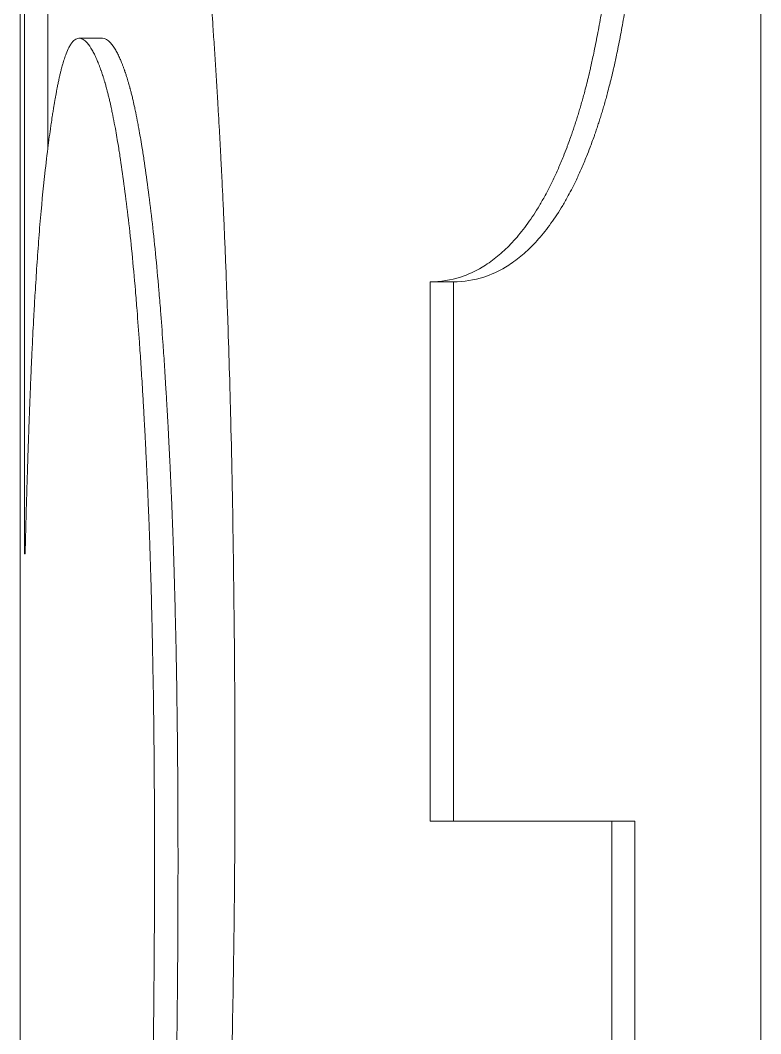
# Model space of a CAD drawing. Header units: millimetres. Extents: x 0 to 8410, y 0 to 5940.
# Drawn here: x 4985.2779 to 4985.5921, y 2258.0239 to 2258.4539 of the extents above; entities that cross this region are included whole.
import ezdxf

# ---------------------------------------------------------------- set-up
doc = ezdxf.new("R2010")
doc.units = ezdxf.units.MM
doc.header["$LTSCALE"] = 10
doc.layers.add('가시적인 것(ISO)', color=3, linetype='Continuous', lineweight=5, true_color=0x00ff00)

msp = doc.modelspace()

# ---------------------------------------------------------------- linework, layer by layer
at = {"layer": '가시적인 것(ISO)'}
for p, q in [((4985.27791, 2267.57897), (4985.27791, 2238.57897)), ((4985.59207, 2258.69139), (4985.59207, 2256.43855)), ((4985.27964, 2258.22745), (4985.27964, 2258.58199)), ((4985.3128, 2258.44625), (4985.30282, 2258.44625)), ((4985.46169, 2258.34293), (4985.45181, 2258.34293)), ((4985.45181, 2258.114), (4985.45181, 2258.34293)), ((4985.27964, 2258.22745), (4985.27996, 2258.22745)), ((4985.45181, 2258.114), (4985.52889, 2258.114)), ((4985.53872, 2258.114), (4985.52889, 2258.114)), ((4985.52889, 2256.43855), (4985.52889, 2258.114))]:
    msp.add_line(p, q, dxfattribs=at)
for points, knots in [([(4985.45181, 2258.34293), (4985.45623, 2258.34293), (4985.46053, 2258.3436), (4985.4647, 2258.34496), (4985.46783, 2258.34597), (4985.47088, 2258.34736), (4985.47386, 2258.34913), (4985.47485, 2258.34972), (4985.47583, 2258.35036), (4985.4768, 2258.35103), (4985.47875, 2258.35238), (4985.48065, 2258.3539), (4985.48252, 2258.35559), (4985.48345, 2258.35644), (4985.48438, 2258.35732), (4985.48529, 2258.35825), (4985.48712, 2258.36011), (4985.4889, 2258.36213), (4985.49064, 2258.36433), (4985.49152, 2258.36543), (4985.49238, 2258.36657), (4985.49323, 2258.36775), (4985.49492, 2258.37011), (4985.49658, 2258.37264), (4985.49819, 2258.37534), (4985.49899, 2258.3767), (4985.49979, 2258.37809), (4985.50057, 2258.37952), (4985.50174, 2258.38168), (4985.50289, 2258.38392), (4985.504, 2258.38627), (4985.50438, 2258.38705), (4985.50475, 2258.38784), (4985.50511, 2258.38864), (4985.50585, 2258.39024), (4985.50657, 2258.39189), (4985.50728, 2258.39358), (4985.50763, 2258.39442), (4985.50799, 2258.39528), (4985.50834, 2258.39614), (4985.50886, 2258.39744), (4985.50937, 2258.39876), (4985.50988, 2258.40011), (4985.51005, 2258.40056), (4985.51022, 2258.40101), (4985.51039, 2258.40146), (4985.51073, 2258.40237), (4985.51106, 2258.40329), (4985.51139, 2258.40421), (4985.51155, 2258.40468), (4985.51172, 2258.40515), (4985.51188, 2258.40561), (4985.51213, 2258.40632), (4985.51237, 2258.40703), (4985.51261, 2258.40775), (4985.51285, 2258.40846), (4985.51309, 2258.40918), (4985.51333, 2258.40991), (4985.51357, 2258.41064), (4985.5138, 2258.41137), (4985.51404, 2258.41211), (4985.51427, 2258.41285), (4985.5145, 2258.4136), (4985.51473, 2258.41435), (4985.51497, 2258.4151), (4985.51519, 2258.41586), (4985.51542, 2258.41663), (4985.51565, 2258.41739), (4985.51587, 2258.41817), (4985.5161, 2258.41896), (4985.51632, 2258.41975), (4985.51655, 2258.42054), (4985.51677, 2258.42135), (4985.51699, 2258.42216), (4985.51721, 2258.42298), (4985.51743, 2258.42381), (4985.51772, 2258.42492), (4985.51801, 2258.42604), (4985.5183, 2258.42719), (4985.51844, 2258.42776), (4985.51858, 2258.42834), (4985.51872, 2258.42892), (4985.51901, 2258.43008), (4985.51929, 2258.43126), (4985.51957, 2258.43246), (4985.51971, 2258.43306), (4985.51985, 2258.43367), (4985.51999, 2258.43428), (4985.5204, 2258.43611), (4985.52081, 2258.43798), (4985.52121, 2258.43989), (4985.52148, 2258.44117), (4985.52175, 2258.44246), (4985.52201, 2258.44378), (4985.52254, 2258.4464), (4985.52306, 2258.4491), (4985.52357, 2258.45188), (4985.52382, 2258.45327), (4985.52407, 2258.45467), (4985.52432, 2258.4561), (4985.52506, 2258.46038), (4985.52579, 2258.46482), (4985.52648, 2258.46944), (4985.52695, 2258.47251), (4985.5274, 2258.47567), (4985.52785, 2258.47889), (4985.52874, 2258.48535), (4985.52958, 2258.4921), (4985.53038, 2258.49915), (4985.53078, 2258.50268), (4985.53117, 2258.50628), (4985.53155, 2258.50996), (4985.53269, 2258.52099), (4985.53373, 2258.53269), (4985.53467, 2258.54507), (4985.53529, 2258.55333), (4985.53587, 2258.56188), (4985.53641, 2258.57073), (4985.53748, 2258.58844), (4985.53837, 2258.60735), (4985.53908, 2258.62746), (4985.53979, 2258.64757), (4985.54032, 2258.66888), (4985.54066, 2258.69139)], [0, 0, 0, 0, 0.166667, 0.166667, 0.166667, 0.291667, 0.291667, 0.291667, 0.333333, 0.333333, 0.333333, 0.416667, 0.416667, 0.416667, 0.458333, 0.458333, 0.458333, 0.541667, 0.541667, 0.541667, 0.583333, 0.583333, 0.583333, 0.666667, 0.666667, 0.666667, 0.708333, 0.708333, 0.708333, 0.770833, 0.770833, 0.770833, 0.791667, 0.791667, 0.791667, 0.833333, 0.833333, 0.833333, 0.854167, 0.854167, 0.854167, 0.885417, 0.885417, 0.885417, 0.895833, 0.895833, 0.895833, 0.916667, 0.916667, 0.916667, 0.927083, 0.927083, 0.927083, 0.942708, 0.942708, 0.942708, 0.958333, 0.958333, 0.958333, 0.973958, 0.973958, 0.973958, 0.989583, 0.989583, 0.989583, 1.005208, 1.005208, 1.005208, 1.020833, 1.020833, 1.020833, 1.036458, 1.036458, 1.036458, 1.052083, 1.052083, 1.052083, 1.072917, 1.072917, 1.072917, 1.083333, 1.083333, 1.083333, 1.104167, 1.104167, 1.104167, 1.114583, 1.114583, 1.114583, 1.145833, 1.145833, 1.145833, 1.166667, 1.166667, 1.166667, 1.208333, 1.208333, 1.208333, 1.229167, 1.229167, 1.229167, 1.291667, 1.291667, 1.291667, 1.333333, 1.333333, 1.333333, 1.416667, 1.416667, 1.416667, 1.458333, 1.458333, 1.458333, 1.583333, 1.583333, 1.583333, 1.666667, 1.666667, 1.666667, 1.833333, 1.833333, 1.833333, 2, 2, 2, 2]), ([(4985.46169, 2258.34293), (4985.4661, 2258.34293), (4985.4704, 2258.3436), (4985.47457, 2258.34496), (4985.4777, 2258.34597), (4985.48075, 2258.34736), (4985.48372, 2258.34913), (4985.48471, 2258.34972), (4985.48569, 2258.35036), (4985.48666, 2258.35103), (4985.48861, 2258.35238), (4985.49051, 2258.3539), (4985.49238, 2258.35559), (4985.49331, 2258.35644), (4985.49423, 2258.35732), (4985.49515, 2258.35825), (4985.49697, 2258.36011), (4985.49876, 2258.36213), (4985.5005, 2258.36433), (4985.50137, 2258.36543), (4985.50223, 2258.36657), (4985.50308, 2258.36775), (4985.50477, 2258.37011), (4985.50643, 2258.37264), (4985.50804, 2258.37534), (4985.50884, 2258.3767), (4985.50963, 2258.37809), (4985.51041, 2258.37952), (4985.51159, 2258.38168), (4985.51273, 2258.38392), (4985.51385, 2258.38627), (4985.51422, 2258.38705), (4985.51459, 2258.38784), (4985.51496, 2258.38864), (4985.51569, 2258.39024), (4985.51641, 2258.39189), (4985.51712, 2258.39358), (4985.51748, 2258.39442), (4985.51783, 2258.39528), (4985.51818, 2258.39614), (4985.5187, 2258.39744), (4985.51921, 2258.39876), (4985.51972, 2258.40011), (4985.51989, 2258.40056), (4985.52006, 2258.40101), (4985.52023, 2258.40146), (4985.52057, 2258.40237), (4985.5209, 2258.40329), (4985.52123, 2258.40421), (4985.52139, 2258.40468), (4985.52156, 2258.40515), (4985.52172, 2258.40561), (4985.52196, 2258.40632), (4985.52221, 2258.40703), (4985.52245, 2258.40775), (4985.52269, 2258.40846), (4985.52293, 2258.40918), (4985.52317, 2258.40991), (4985.5234, 2258.41064), (4985.52364, 2258.41137), (4985.52387, 2258.41211), (4985.52411, 2258.41285), (4985.52434, 2258.4136), (4985.52457, 2258.41435), (4985.5248, 2258.4151), (4985.52503, 2258.41586), (4985.52526, 2258.41663), (4985.52548, 2258.41739), (4985.52571, 2258.41817), (4985.52593, 2258.41896), (4985.52616, 2258.41975), (4985.52638, 2258.42054), (4985.5266, 2258.42135), (4985.52682, 2258.42216), (4985.52704, 2258.42298), (4985.52726, 2258.42381), (4985.52755, 2258.42492), (4985.52784, 2258.42604), (4985.52813, 2258.42719), (4985.52827, 2258.42776), (4985.52842, 2258.42834), (4985.52856, 2258.42892), (4985.52884, 2258.43008), (4985.52912, 2258.43126), (4985.5294, 2258.43246), (4985.52954, 2258.43306), (4985.52968, 2258.43367), (4985.52982, 2258.43428), (4985.53023, 2258.43611), (4985.53064, 2258.43798), (4985.53105, 2258.43989), (4985.53132, 2258.44117), (4985.53158, 2258.44246), (4985.53185, 2258.44378), (4985.53237, 2258.4464), (4985.53289, 2258.4491), (4985.5334, 2258.45188), (4985.53365, 2258.45327), (4985.5339, 2258.45467), (4985.53415, 2258.4561), (4985.53489, 2258.46038), (4985.53562, 2258.46482), (4985.53631, 2258.46944), (4985.53678, 2258.47251), (4985.53723, 2258.47567), (4985.53768, 2258.47889), (4985.53856, 2258.48535), (4985.53941, 2258.4921), (4985.54021, 2258.49915), (4985.54061, 2258.50268), (4985.541, 2258.50628), (4985.54138, 2258.50996), (4985.54251, 2258.52099), (4985.54355, 2258.53269), (4985.54449, 2258.54507), (4985.54511, 2258.55333), (4985.54569, 2258.56188), (4985.54623, 2258.57073), (4985.5473, 2258.58844), (4985.54819, 2258.60735), (4985.5489, 2258.62746), (4985.54961, 2258.64757), (4985.55014, 2258.66888), (4985.55048, 2258.69139)], [0, 0, 0, 0, 0.166667, 0.166667, 0.166667, 0.291667, 0.291667, 0.291667, 0.333333, 0.333333, 0.333333, 0.416667, 0.416667, 0.416667, 0.458333, 0.458333, 0.458333, 0.541667, 0.541667, 0.541667, 0.583333, 0.583333, 0.583333, 0.666667, 0.666667, 0.666667, 0.708333, 0.708333, 0.708333, 0.770833, 0.770833, 0.770833, 0.791667, 0.791667, 0.791667, 0.833333, 0.833333, 0.833333, 0.854167, 0.854167, 0.854167, 0.885417, 0.885417, 0.885417, 0.895833, 0.895833, 0.895833, 0.916667, 0.916667, 0.916667, 0.927083, 0.927083, 0.927083, 0.942708, 0.942708, 0.942708, 0.958333, 0.958333, 0.958333, 0.973958, 0.973958, 0.973958, 0.989583, 0.989583, 0.989583, 1.005208, 1.005208, 1.005208, 1.020833, 1.020833, 1.020833, 1.036458, 1.036458, 1.036458, 1.052083, 1.052083, 1.052083, 1.072917, 1.072917, 1.072917, 1.083333, 1.083333, 1.083333, 1.104167, 1.104167, 1.104167, 1.114583, 1.114583, 1.114583, 1.145833, 1.145833, 1.145833, 1.166667, 1.166667, 1.166667, 1.208333, 1.208333, 1.208333, 1.229167, 1.229167, 1.229167, 1.291667, 1.291667, 1.291667, 1.333333, 1.333333, 1.333333, 1.416667, 1.416667, 1.416667, 1.458333, 1.458333, 1.458333, 1.583333, 1.583333, 1.583333, 1.666667, 1.666667, 1.666667, 1.833333, 1.833333, 1.833333, 2, 2, 2, 2]), ([(4985.34574, 2258.59415), (4985.34692, 2258.58537), (4985.34806, 2258.57626), (4985.34917, 2258.56682), (4985.35028, 2258.55739), (4985.35135, 2258.54762), (4985.35238, 2258.53753), (4985.3529, 2258.53249), (4985.3534, 2258.52736), (4985.3539, 2258.52215), (4985.35464, 2258.51433), (4985.35537, 2258.50633), (4985.35607, 2258.49815), (4985.3563, 2258.49542), (4985.35653, 2258.49267), (4985.35676, 2258.4899), (4985.35721, 2258.48436), (4985.35766, 2258.47874), (4985.35809, 2258.47304), (4985.35831, 2258.47019), (4985.35852, 2258.46732), (4985.35873, 2258.46442), (4985.35905, 2258.46009), (4985.35936, 2258.4557), (4985.35966, 2258.45127), (4985.35976, 2258.44979), (4985.35986, 2258.44831), (4985.35996, 2258.44682), (4985.36016, 2258.44385), (4985.36036, 2258.44085), (4985.36056, 2258.43784), (4985.36065, 2258.43633), (4985.36075, 2258.43482), (4985.36084, 2258.4333), (4985.36104, 2258.43026), (4985.36122, 2258.42721), (4985.36141, 2258.42413), (4985.3615, 2258.42259), (4985.36159, 2258.42105), (4985.36168, 2258.4195), (4985.36182, 2258.41718), (4985.36196, 2258.41484), (4985.36209, 2258.4125), (4985.36213, 2258.41171), (4985.36218, 2258.41093), (4985.36222, 2258.41015), (4985.36229, 2258.40897), (4985.36235, 2258.40779), (4985.36242, 2258.40661), (4985.36248, 2258.40542), (4985.36255, 2258.40424), (4985.36261, 2258.40305), (4985.36268, 2258.40186), (4985.36274, 2258.40067), (4985.36281, 2258.39948), (4985.36287, 2258.39828), (4985.36293, 2258.39708), (4985.36299, 2258.39588), (4985.36308, 2258.39428), (4985.36316, 2258.39267), (4985.36324, 2258.39106), (4985.36328, 2258.39026), (4985.36332, 2258.38945), (4985.36336, 2258.38864), (4985.36349, 2258.38621), (4985.36361, 2258.38377), (4985.36372, 2258.38132), (4985.3638, 2258.37968), (4985.36388, 2258.37804), (4985.36396, 2258.37639), (4985.36411, 2258.3731), (4985.36426, 2258.36978), (4985.36441, 2258.36644), (4985.36448, 2258.36477), (4985.36455, 2258.3631), (4985.36462, 2258.36142), (4985.36477, 2258.35805), (4985.36491, 2258.35467), (4985.36504, 2258.35126), (4985.36511, 2258.34956), (4985.36518, 2258.34785), (4985.36525, 2258.34613), (4985.36545, 2258.34098), (4985.36564, 2258.33579), (4985.36582, 2258.33054), (4985.36594, 2258.32704), (4985.36606, 2258.32351), (4985.36618, 2258.31997), (4985.36641, 2258.31288), (4985.36663, 2258.3057), (4985.36683, 2258.29842), (4985.36693, 2258.29479), (4985.36703, 2258.29113), (4985.36713, 2258.28744), (4985.3676, 2258.26903), (4985.36798, 2258.25005), (4985.36828, 2258.23049), (4985.36874, 2258.1992), (4985.36898, 2258.16645), (4985.36898, 2258.13223)], [0, 0, 0, 0, 0.166667, 0.166667, 0.166667, 0.333333, 0.333333, 0.333333, 0.416667, 0.416667, 0.416667, 0.541667, 0.541667, 0.541667, 0.583333, 0.583333, 0.583333, 0.666667, 0.666667, 0.666667, 0.708333, 0.708333, 0.708333, 0.770833, 0.770833, 0.770833, 0.791667, 0.791667, 0.791667, 0.833333, 0.833333, 0.833333, 0.854167, 0.854167, 0.854167, 0.895833, 0.895833, 0.895833, 0.916667, 0.916667, 0.916667, 0.947917, 0.947917, 0.947917, 0.958333, 0.958333, 0.958333, 0.973958, 0.973958, 0.973958, 0.989583, 0.989583, 0.989583, 1.005208, 1.005208, 1.005208, 1.020833, 1.020833, 1.020833, 1.041667, 1.041667, 1.041667, 1.052083, 1.052083, 1.052083, 1.083333, 1.083333, 1.083333, 1.104167, 1.104167, 1.104167, 1.145833, 1.145833, 1.145833, 1.166667, 1.166667, 1.166667, 1.208333, 1.208333, 1.208333, 1.229167, 1.229167, 1.229167, 1.291667, 1.291667, 1.291667, 1.333333, 1.333333, 1.333333, 1.416667, 1.416667, 1.416667, 1.458333, 1.458333, 1.458333, 1.666667, 1.666667, 1.666667, 2, 2, 2, 2]), ([(4985.30282, 2258.44625), (4985.30222, 2258.44625), (4985.30164, 2258.44605), (4985.30107, 2258.44563), (4985.3005, 2258.44522), (4985.29994, 2258.4446), (4985.29939, 2258.44378), (4985.29911, 2258.44336), (4985.29884, 2258.4429), (4985.29857, 2258.44238), (4985.29817, 2258.44161), (4985.29777, 2258.44072), (4985.29738, 2258.43971), (4985.29725, 2258.43938), (4985.29712, 2258.43903), (4985.29699, 2258.43867), (4985.29673, 2258.43795), (4985.29648, 2258.43717), (4985.29623, 2258.43635), (4985.2961, 2258.43593), (4985.29597, 2258.43551), (4985.29585, 2258.43507), (4985.29566, 2258.43441), (4985.29548, 2258.43373), (4985.29529, 2258.43301), (4985.29523, 2258.43277), (4985.29517, 2258.43253), (4985.29511, 2258.43229), (4985.29498, 2258.4318), (4985.29486, 2258.43129), (4985.29474, 2258.43078), (4985.29468, 2258.43052), (4985.29462, 2258.43026), (4985.29456, 2258.42999), (4985.29447, 2258.4296), (4985.29438, 2258.42919), (4985.29429, 2258.42878), (4985.29426, 2258.42864), (4985.29423, 2258.42851), (4985.2942, 2258.42837), (4985.29414, 2258.42809), (4985.29408, 2258.42781), (4985.29403, 2258.42753), (4985.294, 2258.42738), (4985.29397, 2258.42724), (4985.29394, 2258.4271), (4985.29388, 2258.42681), (4985.29382, 2258.42652), (4985.29376, 2258.42623), (4985.29373, 2258.42608), (4985.2937, 2258.42593), (4985.29367, 2258.42579), (4985.29363, 2258.42556), (4985.29359, 2258.42534), (4985.29354, 2258.42511), (4985.2935, 2258.42489), (4985.29345, 2258.42466), (4985.29341, 2258.42443), (4985.29337, 2258.4242), (4985.29332, 2258.42397), (4985.29328, 2258.42373), (4985.29324, 2258.4235), (4985.29319, 2258.42327), (4985.29315, 2258.42303), (4985.29309, 2258.42272), (4985.29304, 2258.42241), (4985.29298, 2258.42209), (4985.29295, 2258.42193), (4985.29292, 2258.42177), (4985.2929, 2258.42161), (4985.29284, 2258.42129), (4985.29278, 2258.42097), (4985.29273, 2258.42065), (4985.2927, 2258.42049), (4985.29267, 2258.42033), (4985.29264, 2258.42017), (4985.29258, 2258.41984), (4985.29253, 2258.41952), (4985.29247, 2258.41919), (4985.29244, 2258.41903), (4985.29242, 2258.41886), (4985.29239, 2258.4187), (4985.2923, 2258.41821), (4985.29222, 2258.41771), (4985.29214, 2258.41721), (4985.29208, 2258.41687), (4985.29203, 2258.41654), (4985.29197, 2258.4162), (4985.29186, 2258.41553), (4985.29176, 2258.41484), (4985.29165, 2258.41415), (4985.29159, 2258.41381), (4985.29154, 2258.41346), (4985.29149, 2258.41311), (4985.29132, 2258.41207), (4985.29116, 2258.41101), (4985.29101, 2258.40993), (4985.2909, 2258.40922), (4985.2908, 2258.40849), (4985.29069, 2258.40776), (4985.29048, 2258.4063), (4985.29028, 2258.40481), (4985.29008, 2258.40329), (4985.28998, 2258.40253), (4985.28988, 2258.40176), (4985.28978, 2258.40099), (4985.28928, 2258.39712), (4985.2888, 2258.39307), (4985.28833, 2258.38885), (4985.28759, 2258.3821), (4985.28689, 2258.37489), (4985.28623, 2258.36724)], [0, 0, 0, 0, 0.166667, 0.166667, 0.166667, 0.333333, 0.333333, 0.333333, 0.416667, 0.416667, 0.416667, 0.541667, 0.541667, 0.541667, 0.583333, 0.583333, 0.583333, 0.666667, 0.666667, 0.666667, 0.708333, 0.708333, 0.708333, 0.770833, 0.770833, 0.770833, 0.791667, 0.791667, 0.791667, 0.833333, 0.833333, 0.833333, 0.854167, 0.854167, 0.854167, 0.885417, 0.885417, 0.885417, 0.895833, 0.895833, 0.895833, 0.916667, 0.916667, 0.916667, 0.927083, 0.927083, 0.927083, 0.947917, 0.947917, 0.947917, 0.958333, 0.958333, 0.958333, 0.973958, 0.973958, 0.973958, 0.989583, 0.989583, 0.989583, 1.005208, 1.005208, 1.005208, 1.020833, 1.020833, 1.020833, 1.041667, 1.041667, 1.041667, 1.052083, 1.052083, 1.052083, 1.072917, 1.072917, 1.072917, 1.083333, 1.083333, 1.083333, 1.104167, 1.104167, 1.104167, 1.114583, 1.114583, 1.114583, 1.145833, 1.145833, 1.145833, 1.166667, 1.166667, 1.166667, 1.208333, 1.208333, 1.208333, 1.229167, 1.229167, 1.229167, 1.291667, 1.291667, 1.291667, 1.333333, 1.333333, 1.333333, 1.416667, 1.416667, 1.416667, 1.458333, 1.458333, 1.458333, 1.666667, 1.666667, 1.666667, 2, 2, 2, 2]), ([(4985.3238, 2258.36927), (4985.32325, 2258.37399), (4985.32268, 2258.37849), (4985.32212, 2258.38274), (4985.32155, 2258.387), (4985.32099, 2258.39103), (4985.32041, 2258.39482), (4985.32012, 2258.39671), (4985.31984, 2258.39855), (4985.31955, 2258.40032), (4985.31911, 2258.40299), (4985.31868, 2258.40552), (4985.31824, 2258.40793), (4985.31809, 2258.40873), (4985.31795, 2258.40951), (4985.3178, 2258.41028), (4985.31751, 2258.41183), (4985.31721, 2258.41331), (4985.31692, 2258.41474), (4985.31677, 2258.41545), (4985.31663, 2258.41615), (4985.31648, 2258.41683), (4985.31626, 2258.41786), (4985.31604, 2258.41885), (4985.31581, 2258.41981), (4985.31574, 2258.42013), (4985.31567, 2258.42045), (4985.31559, 2258.42076), (4985.31544, 2258.42138), (4985.31529, 2258.42199), (4985.31515, 2258.42259), (4985.31507, 2258.42289), (4985.315, 2258.42318), (4985.31492, 2258.42347), (4985.31481, 2258.42391), (4985.3147, 2258.42433), (4985.31459, 2258.42475), (4985.31455, 2258.42489), (4985.31451, 2258.42503), (4985.31448, 2258.42517), (4985.3144, 2258.42545), (4985.31433, 2258.42572), (4985.31425, 2258.42599), (4985.31422, 2258.42612), (4985.31418, 2258.42625), (4985.31414, 2258.42639), (4985.31407, 2258.42665), (4985.31399, 2258.42691), (4985.31392, 2258.42717), (4985.31388, 2258.4273), (4985.31384, 2258.42743), (4985.31381, 2258.42755), (4985.31375, 2258.42774), (4985.31369, 2258.42793), (4985.31364, 2258.42812), (4985.31358, 2258.4283), (4985.31353, 2258.42849), (4985.31347, 2258.42867), (4985.31341, 2258.42885), (4985.31336, 2258.42903), (4985.3133, 2258.42921), (4985.31325, 2258.42939), (4985.31319, 2258.42957), (4985.31313, 2258.42974), (4985.31306, 2258.42998), (4985.31299, 2258.43021), (4985.31291, 2258.43044), (4985.31287, 2258.43055), (4985.31284, 2258.43067), (4985.3128, 2258.43078), (4985.31272, 2258.43101), (4985.31265, 2258.43123), (4985.31257, 2258.43145), (4985.31254, 2258.43156), (4985.3125, 2258.43167), (4985.31246, 2258.43178), (4985.31239, 2258.432), (4985.31231, 2258.43222), (4985.31224, 2258.43243), (4985.3122, 2258.43254), (4985.31216, 2258.43265), (4985.31213, 2258.43275), (4985.31202, 2258.43307), (4985.3119, 2258.43338), (4985.31179, 2258.43369), (4985.31172, 2258.43389), (4985.31164, 2258.43409), (4985.31157, 2258.43429), (4985.31142, 2258.43469), (4985.31127, 2258.43508), (4985.31112, 2258.43546), (4985.31105, 2258.43565), (4985.31097, 2258.43584), (4985.3109, 2258.43602), (4985.31068, 2258.43657), (4985.31045, 2258.4371), (4985.31023, 2258.43761), (4985.31008, 2258.43795), (4985.30994, 2258.43828), (4985.30979, 2258.4386), (4985.30949, 2258.43924), (4985.3092, 2258.43983), (4985.3089, 2258.44039), (4985.30875, 2258.44067), (4985.30861, 2258.44094), (4985.30846, 2258.4412), (4985.30772, 2258.4425), (4985.30699, 2258.44354), (4985.30627, 2258.44434), (4985.3051, 2258.44561), (4985.30395, 2258.44625), (4985.30282, 2258.44625)], [0, 0, 0, 0, 0.166667, 0.166667, 0.166667, 0.333333, 0.333333, 0.333333, 0.416667, 0.416667, 0.416667, 0.541667, 0.541667, 0.541667, 0.583333, 0.583333, 0.583333, 0.666667, 0.666667, 0.666667, 0.708333, 0.708333, 0.708333, 0.770833, 0.770833, 0.770833, 0.791667, 0.791667, 0.791667, 0.833333, 0.833333, 0.833333, 0.854167, 0.854167, 0.854167, 0.885417, 0.885417, 0.885417, 0.895833, 0.895833, 0.895833, 0.916667, 0.916667, 0.916667, 0.927083, 0.927083, 0.927083, 0.947917, 0.947917, 0.947917, 0.958333, 0.958333, 0.958333, 0.973958, 0.973958, 0.973958, 0.989583, 0.989583, 0.989583, 1.005208, 1.005208, 1.005208, 1.020833, 1.020833, 1.020833, 1.041667, 1.041667, 1.041667, 1.052083, 1.052083, 1.052083, 1.072917, 1.072917, 1.072917, 1.083333, 1.083333, 1.083333, 1.104167, 1.104167, 1.104167, 1.114583, 1.114583, 1.114583, 1.145833, 1.145833, 1.145833, 1.166667, 1.166667, 1.166667, 1.208333, 1.208333, 1.208333, 1.229167, 1.229167, 1.229167, 1.291667, 1.291667, 1.291667, 1.333333, 1.333333, 1.333333, 1.416667, 1.416667, 1.416667, 1.458333, 1.458333, 1.458333, 1.666667, 1.666667, 1.666667, 2, 2, 2, 2]), ([(4985.33377, 2258.36927), (4985.33321, 2258.37399), (4985.33265, 2258.37849), (4985.33209, 2258.38274), (4985.33152, 2258.387), (4985.33096, 2258.39103), (4985.33038, 2258.39482), (4985.33009, 2258.39671), (4985.32981, 2258.39855), (4985.32952, 2258.40032), (4985.32908, 2258.40299), (4985.32865, 2258.40552), (4985.32821, 2258.40793), (4985.32807, 2258.40873), (4985.32792, 2258.40951), (4985.32777, 2258.41028), (4985.32748, 2258.41183), (4985.32719, 2258.41331), (4985.32689, 2258.41474), (4985.32675, 2258.41545), (4985.3266, 2258.41615), (4985.32645, 2258.41683), (4985.32623, 2258.41786), (4985.32601, 2258.41885), (4985.32579, 2258.41981), (4985.32571, 2258.42013), (4985.32564, 2258.42045), (4985.32557, 2258.42076), (4985.32542, 2258.42138), (4985.32527, 2258.42199), (4985.32512, 2258.42259), (4985.32505, 2258.42289), (4985.32497, 2258.42318), (4985.3249, 2258.42347), (4985.32479, 2258.42391), (4985.32468, 2258.42433), (4985.32456, 2258.42475), (4985.32453, 2258.42489), (4985.32449, 2258.42503), (4985.32445, 2258.42517), (4985.32438, 2258.42545), (4985.3243, 2258.42572), (4985.32423, 2258.42599), (4985.32419, 2258.42612), (4985.32415, 2258.42625), (4985.32412, 2258.42639), (4985.32404, 2258.42665), (4985.32397, 2258.42691), (4985.32389, 2258.42717), (4985.32386, 2258.4273), (4985.32382, 2258.42743), (4985.32378, 2258.42755), (4985.32373, 2258.42774), (4985.32367, 2258.42793), (4985.32361, 2258.42812), (4985.32356, 2258.4283), (4985.3235, 2258.42849), (4985.32345, 2258.42867), (4985.32339, 2258.42885), (4985.32333, 2258.42903), (4985.32328, 2258.42921), (4985.32322, 2258.42939), (4985.32317, 2258.42957), (4985.32311, 2258.42974), (4985.32304, 2258.42998), (4985.32296, 2258.43021), (4985.32289, 2258.43044), (4985.32285, 2258.43055), (4985.32281, 2258.43067), (4985.32277, 2258.43078), (4985.3227, 2258.43101), (4985.32263, 2258.43123), (4985.32255, 2258.43145), (4985.32251, 2258.43156), (4985.32248, 2258.43167), (4985.32244, 2258.43178), (4985.32236, 2258.432), (4985.32229, 2258.43222), (4985.32222, 2258.43243), (4985.32218, 2258.43254), (4985.32214, 2258.43265), (4985.3221, 2258.43275), (4985.32199, 2258.43307), (4985.32188, 2258.43338), (4985.32177, 2258.43369), (4985.32169, 2258.43389), (4985.32162, 2258.43409), (4985.32155, 2258.43429), (4985.3214, 2258.43469), (4985.32125, 2258.43508), (4985.3211, 2258.43546), (4985.32103, 2258.43565), (4985.32095, 2258.43584), (4985.32088, 2258.43602), (4985.32065, 2258.43657), (4985.32043, 2258.4371), (4985.32021, 2258.43761), (4985.32006, 2258.43795), (4985.31991, 2258.43828), (4985.31977, 2258.4386), (4985.31947, 2258.43924), (4985.31917, 2258.43983), (4985.31888, 2258.44039), (4985.31873, 2258.44067), (4985.31859, 2258.44094), (4985.31844, 2258.4412), (4985.3177, 2258.4425), (4985.31697, 2258.44354), (4985.31625, 2258.44434), (4985.31508, 2258.44561), (4985.31393, 2258.44625), (4985.3128, 2258.44625)], [0, 0, 0, 0, 0.166667, 0.166667, 0.166667, 0.333333, 0.333333, 0.333333, 0.416667, 0.416667, 0.416667, 0.541667, 0.541667, 0.541667, 0.583333, 0.583333, 0.583333, 0.666667, 0.666667, 0.666667, 0.708333, 0.708333, 0.708333, 0.770833, 0.770833, 0.770833, 0.791667, 0.791667, 0.791667, 0.833333, 0.833333, 0.833333, 0.854167, 0.854167, 0.854167, 0.885417, 0.885417, 0.885417, 0.895833, 0.895833, 0.895833, 0.916667, 0.916667, 0.916667, 0.927083, 0.927083, 0.927083, 0.947917, 0.947917, 0.947917, 0.958333, 0.958333, 0.958333, 0.973958, 0.973958, 0.973958, 0.989583, 0.989583, 0.989583, 1.005208, 1.005208, 1.005208, 1.020833, 1.020833, 1.020833, 1.041667, 1.041667, 1.041667, 1.052083, 1.052083, 1.052083, 1.072917, 1.072917, 1.072917, 1.083333, 1.083333, 1.083333, 1.104167, 1.104167, 1.104167, 1.114583, 1.114583, 1.114583, 1.145833, 1.145833, 1.145833, 1.166667, 1.166667, 1.166667, 1.208333, 1.208333, 1.208333, 1.229167, 1.229167, 1.229167, 1.291667, 1.291667, 1.291667, 1.333333, 1.333333, 1.333333, 1.416667, 1.416667, 1.416667, 1.458333, 1.458333, 1.458333, 1.666667, 1.666667, 1.666667, 2, 2, 2, 2]), ([(4985.33486, 2258.09779), (4985.33486, 2258.10837), (4985.33483, 2258.1187), (4985.33478, 2258.12877), (4985.33472, 2258.13885), (4985.33463, 2258.14867), (4985.33451, 2258.15823), (4985.33445, 2258.16302), (4985.33438, 2258.16774), (4985.33431, 2258.17239), (4985.33419, 2258.17938), (4985.33407, 2258.18622), (4985.33392, 2258.19292), (4985.33387, 2258.19515), (4985.33382, 2258.19737), (4985.33377, 2258.19957), (4985.33367, 2258.20398), (4985.33356, 2258.20832), (4985.33344, 2258.21259), (4985.33338, 2258.21473), (4985.33332, 2258.21686), (4985.33326, 2258.21896), (4985.33316, 2258.22212), (4985.33306, 2258.22525), (4985.33296, 2258.22834), (4985.33293, 2258.22937), (4985.33289, 2258.23039), (4985.33286, 2258.23141), (4985.33279, 2258.23346), (4985.33272, 2258.23548), (4985.33264, 2258.2375), (4985.33261, 2258.2385), (4985.33257, 2258.2395), (4985.33253, 2258.2405), (4985.33248, 2258.242), (4985.33242, 2258.24349), (4985.33236, 2258.24497), (4985.33234, 2258.24546), (4985.33232, 2258.24595), (4985.3323, 2258.24644), (4985.33226, 2258.24743), (4985.33222, 2258.2484), (4985.33218, 2258.24938), (4985.33216, 2258.24987), (4985.33214, 2258.25035), (4985.33212, 2258.25084), (4985.33209, 2258.25156), (4985.33206, 2258.25229), (4985.33203, 2258.25301), (4985.332, 2258.25374), (4985.33197, 2258.25446), (4985.33194, 2258.25518), (4985.33191, 2258.2559), (4985.33187, 2258.25661), (4985.33184, 2258.25733), (4985.33181, 2258.25804), (4985.33178, 2258.25875), (4985.33175, 2258.25946), (4985.33171, 2258.26017), (4985.33168, 2258.26088), (4985.33165, 2258.26159), (4985.33162, 2258.26229), (4985.33158, 2258.26299), (4985.33155, 2258.2637), (4985.33152, 2258.2644), (4985.33148, 2258.2651), (4985.33145, 2258.26579), (4985.33142, 2258.26649), (4985.33138, 2258.26718), (4985.33135, 2258.26787), (4985.33131, 2258.2688), (4985.33126, 2258.26972), (4985.33121, 2258.27063), (4985.33119, 2258.27109), (4985.33117, 2258.27155), (4985.33115, 2258.272), (4985.3311, 2258.27291), (4985.33106, 2258.27382), (4985.33101, 2258.27472), (4985.33099, 2258.27517), (4985.33096, 2258.27562), (4985.33094, 2258.27607), (4985.33087, 2258.27742), (4985.3308, 2258.27876), (4985.33073, 2258.28009), (4985.33068, 2258.28098), (4985.33064, 2258.28186), (4985.33059, 2258.28274), (4985.33049, 2258.2845), (4985.3304, 2258.28624), (4985.3303, 2258.28797), (4985.33025, 2258.28883), (4985.3302, 2258.28969), (4985.33015, 2258.29055), (4985.33001, 2258.29312), (4985.32986, 2258.29565), (4985.32971, 2258.29814), (4985.32961, 2258.29981), (4985.3295, 2258.30145), (4985.3294, 2258.30309), (4985.3292, 2258.30635), (4985.32899, 2258.30955), (4985.32877, 2258.31269), (4985.32867, 2258.31426), (4985.32856, 2258.31581), (4985.32845, 2258.31735), (4985.32813, 2258.32196), (4985.3278, 2258.32643), (4985.32745, 2258.33075), (4985.32723, 2258.33364), (4985.327, 2258.33646), (4985.32676, 2258.33922), (4985.3263, 2258.34473), (4985.32581, 2258.34999), (4985.32532, 2258.355), (4985.32483, 2258.36001), (4985.32432, 2258.36476), (4985.3238, 2258.36927)], [0, 0, 0, 0, 0.166667, 0.166667, 0.166667, 0.333333, 0.333333, 0.333333, 0.416667, 0.416667, 0.416667, 0.541667, 0.541667, 0.541667, 0.583333, 0.583333, 0.583333, 0.666667, 0.666667, 0.666667, 0.708333, 0.708333, 0.708333, 0.770833, 0.770833, 0.770833, 0.791667, 0.791667, 0.791667, 0.833333, 0.833333, 0.833333, 0.854167, 0.854167, 0.854167, 0.885417, 0.885417, 0.885417, 0.895833, 0.895833, 0.895833, 0.916667, 0.916667, 0.916667, 0.927083, 0.927083, 0.927083, 0.942708, 0.942708, 0.942708, 0.958333, 0.958333, 0.958333, 0.973958, 0.973958, 0.973958, 0.989583, 0.989583, 0.989583, 1.005208, 1.005208, 1.005208, 1.020833, 1.020833, 1.020833, 1.036458, 1.036458, 1.036458, 1.052083, 1.052083, 1.052083, 1.072917, 1.072917, 1.072917, 1.083333, 1.083333, 1.083333, 1.104167, 1.104167, 1.104167, 1.114583, 1.114583, 1.114583, 1.145833, 1.145833, 1.145833, 1.166667, 1.166667, 1.166667, 1.208333, 1.208333, 1.208333, 1.229167, 1.229167, 1.229167, 1.291667, 1.291667, 1.291667, 1.333333, 1.333333, 1.333333, 1.416667, 1.416667, 1.416667, 1.458333, 1.458333, 1.458333, 1.583333, 1.583333, 1.583333, 1.666667, 1.666667, 1.666667, 1.833333, 1.833333, 1.833333, 2, 2, 2, 2]), ([(4985.34483, 2258.09779), (4985.34483, 2258.10837), (4985.3448, 2258.1187), (4985.34474, 2258.12877), (4985.34468, 2258.13885), (4985.34459, 2258.14867), (4985.34447, 2258.15823), (4985.34441, 2258.16302), (4985.34434, 2258.16774), (4985.34427, 2258.17239), (4985.34416, 2258.17938), (4985.34403, 2258.18622), (4985.34388, 2258.19292), (4985.34383, 2258.19515), (4985.34378, 2258.19737), (4985.34373, 2258.19957), (4985.34363, 2258.20398), (4985.34352, 2258.20832), (4985.3434, 2258.21259), (4985.34334, 2258.21473), (4985.34328, 2258.21686), (4985.34322, 2258.21896), (4985.34312, 2258.22212), (4985.34303, 2258.22525), (4985.34292, 2258.22834), (4985.34289, 2258.22937), (4985.34286, 2258.23039), (4985.34282, 2258.23141), (4985.34275, 2258.23346), (4985.34268, 2258.23548), (4985.34261, 2258.2375), (4985.34257, 2258.2385), (4985.34253, 2258.2395), (4985.3425, 2258.2405), (4985.34244, 2258.242), (4985.34238, 2258.24349), (4985.34232, 2258.24497), (4985.3423, 2258.24546), (4985.34228, 2258.24595), (4985.34227, 2258.24644), (4985.34223, 2258.24743), (4985.34219, 2258.2484), (4985.34215, 2258.24938), (4985.34213, 2258.24987), (4985.34211, 2258.25035), (4985.34209, 2258.25084), (4985.34206, 2258.25156), (4985.34202, 2258.25229), (4985.34199, 2258.25301), (4985.34196, 2258.25374), (4985.34193, 2258.25446), (4985.3419, 2258.25518), (4985.34187, 2258.2559), (4985.34184, 2258.25661), (4985.34181, 2258.25733), (4985.34177, 2258.25804), (4985.34174, 2258.25875), (4985.34171, 2258.25946), (4985.34168, 2258.26017), (4985.34164, 2258.26088), (4985.34161, 2258.26159), (4985.34158, 2258.26229), (4985.34155, 2258.26299), (4985.34151, 2258.2637), (4985.34148, 2258.2644), (4985.34145, 2258.2651), (4985.34141, 2258.26579), (4985.34138, 2258.26649), (4985.34135, 2258.26718), (4985.34131, 2258.26787), (4985.34127, 2258.2688), (4985.34122, 2258.26972), (4985.34118, 2258.27063), (4985.34116, 2258.27109), (4985.34113, 2258.27155), (4985.34111, 2258.272), (4985.34106, 2258.27291), (4985.34102, 2258.27382), (4985.34097, 2258.27472), (4985.34095, 2258.27517), (4985.34093, 2258.27562), (4985.3409, 2258.27607), (4985.34083, 2258.27742), (4985.34076, 2258.27876), (4985.34069, 2258.28009), (4985.34065, 2258.28098), (4985.3406, 2258.28186), (4985.34055, 2258.28274), (4985.34046, 2258.2845), (4985.34036, 2258.28624), (4985.34026, 2258.28797), (4985.34022, 2258.28883), (4985.34017, 2258.28969), (4985.34012, 2258.29055), (4985.33997, 2258.29312), (4985.33982, 2258.29565), (4985.33967, 2258.29814), (4985.33957, 2258.29981), (4985.33947, 2258.30145), (4985.33937, 2258.30309), (4985.33916, 2258.30635), (4985.33895, 2258.30955), (4985.33874, 2258.31269), (4985.33863, 2258.31426), (4985.33853, 2258.31581), (4985.33842, 2258.31735), (4985.33809, 2258.32196), (4985.33776, 2258.32643), (4985.33742, 2258.33075), (4985.33719, 2258.33364), (4985.33696, 2258.33646), (4985.33673, 2258.33922), (4985.33626, 2258.34473), (4985.33578, 2258.34999), (4985.33529, 2258.355), (4985.33479, 2258.36001), (4985.33429, 2258.36476), (4985.33377, 2258.36927)], [0, 0, 0, 0, 0.166667, 0.166667, 0.166667, 0.333333, 0.333333, 0.333333, 0.416667, 0.416667, 0.416667, 0.541667, 0.541667, 0.541667, 0.583333, 0.583333, 0.583333, 0.666667, 0.666667, 0.666667, 0.708333, 0.708333, 0.708333, 0.770833, 0.770833, 0.770833, 0.791667, 0.791667, 0.791667, 0.833333, 0.833333, 0.833333, 0.854167, 0.854167, 0.854167, 0.885417, 0.885417, 0.885417, 0.895833, 0.895833, 0.895833, 0.916667, 0.916667, 0.916667, 0.927083, 0.927083, 0.927083, 0.942708, 0.942708, 0.942708, 0.958333, 0.958333, 0.958333, 0.973958, 0.973958, 0.973958, 0.989583, 0.989583, 0.989583, 1.005208, 1.005208, 1.005208, 1.020833, 1.020833, 1.020833, 1.036458, 1.036458, 1.036458, 1.052083, 1.052083, 1.052083, 1.072917, 1.072917, 1.072917, 1.083333, 1.083333, 1.083333, 1.104167, 1.104167, 1.104167, 1.114583, 1.114583, 1.114583, 1.145833, 1.145833, 1.145833, 1.166667, 1.166667, 1.166667, 1.208333, 1.208333, 1.208333, 1.229167, 1.229167, 1.229167, 1.291667, 1.291667, 1.291667, 1.333333, 1.333333, 1.333333, 1.416667, 1.416667, 1.416667, 1.458333, 1.458333, 1.458333, 1.583333, 1.583333, 1.583333, 1.666667, 1.666667, 1.666667, 1.833333, 1.833333, 1.833333, 2, 2, 2, 2]), ([(4985.28623, 2258.36724), (4985.28593, 2258.36341), (4985.28564, 2258.35957), (4985.28536, 2258.3557), (4985.28509, 2258.35184), (4985.28482, 2258.34796), (4985.28458, 2258.34406), (4985.28445, 2258.3421), (4985.28433, 2258.34015), (4985.28421, 2258.33819), (4985.28403, 2258.33525), (4985.28386, 2258.3323), (4985.2837, 2258.32934), (4985.28365, 2258.32835), (4985.28359, 2258.32736), (4985.28354, 2258.32637), (4985.28343, 2258.32439), (4985.28333, 2258.32241), (4985.28323, 2258.32042), (4985.28318, 2258.31943), (4985.28313, 2258.31843), (4985.28308, 2258.31743), (4985.28301, 2258.31594), (4985.28293, 2258.31444), (4985.28286, 2258.31294), (4985.28284, 2258.31244), (4985.28282, 2258.31194), (4985.28279, 2258.31144), (4985.28275, 2258.31044), (4985.2827, 2258.30944), (4985.28266, 2258.30843), (4985.28263, 2258.30793), (4985.28261, 2258.30743), (4985.28259, 2258.30693), (4985.28256, 2258.30617), (4985.28252, 2258.30542), (4985.28249, 2258.30466), (4985.28248, 2258.30441), (4985.28247, 2258.30416), (4985.28246, 2258.30391), (4985.28244, 2258.3034), (4985.28242, 2258.3029), (4985.28239, 2258.3024), (4985.28238, 2258.30214), (4985.28237, 2258.30189), (4985.28236, 2258.30164), (4985.28235, 2258.30126), (4985.28233, 2258.30088), (4985.28231, 2258.30051), (4985.2823, 2258.30013), (4985.28228, 2258.29975), (4985.28227, 2258.29937), (4985.28225, 2258.29899), (4985.28224, 2258.29861), (4985.28222, 2258.29823), (4985.28221, 2258.29785), (4985.28219, 2258.29747), (4985.28218, 2258.29709), (4985.28216, 2258.29671), (4985.28215, 2258.29633), (4985.28213, 2258.29595), (4985.28212, 2258.29557), (4985.2821, 2258.29519), (4985.28209, 2258.29482), (4985.28207, 2258.29444), (4985.28206, 2258.29406), (4985.28204, 2258.29368), (4985.28203, 2258.2933), (4985.28201, 2258.29292), (4985.282, 2258.29255), (4985.28198, 2258.29204), (4985.28196, 2258.29154), (4985.28194, 2258.29104), (4985.28193, 2258.29079), (4985.28192, 2258.29053), (4985.28191, 2258.29028), (4985.28189, 2258.28978), (4985.28187, 2258.28928), (4985.28185, 2258.28878), (4985.28184, 2258.28853), (4985.28183, 2258.28828), (4985.28183, 2258.28803), (4985.2818, 2258.28728), (4985.28177, 2258.28653), (4985.28174, 2258.28578), (4985.28172, 2258.28528), (4985.2817, 2258.28479), (4985.28169, 2258.28429), (4985.28165, 2258.2833), (4985.28161, 2258.2823), (4985.28158, 2258.28131), (4985.28156, 2258.28082), (4985.28154, 2258.28033), (4985.28152, 2258.27983), (4985.28147, 2258.27835), (4985.28142, 2258.27688), (4985.28137, 2258.27541), (4985.28134, 2258.27443), (4985.2813, 2258.27345), (4985.28127, 2258.27247), (4985.2812, 2258.27052), (4985.28114, 2258.26858), (4985.28107, 2258.26665), (4985.28104, 2258.26568), (4985.28101, 2258.26472), (4985.28098, 2258.26376), (4985.28089, 2258.26087), (4985.2808, 2258.25801), (4985.28071, 2258.25517), (4985.28066, 2258.25327), (4985.2806, 2258.25139), (4985.28055, 2258.24951), (4985.28044, 2258.24576), (4985.28034, 2258.24205), (4985.28024, 2258.23837), (4985.28014, 2258.23469), (4985.28005, 2258.23105), (4985.27996, 2258.22745)], [0, 0, 0, 0, 0.166667, 0.166667, 0.166667, 0.333333, 0.333333, 0.333333, 0.416667, 0.416667, 0.416667, 0.541667, 0.541667, 0.541667, 0.583333, 0.583333, 0.583333, 0.666667, 0.666667, 0.666667, 0.708333, 0.708333, 0.708333, 0.770833, 0.770833, 0.770833, 0.791667, 0.791667, 0.791667, 0.833333, 0.833333, 0.833333, 0.854167, 0.854167, 0.854167, 0.885417, 0.885417, 0.885417, 0.895833, 0.895833, 0.895833, 0.916667, 0.916667, 0.916667, 0.927083, 0.927083, 0.927083, 0.942708, 0.942708, 0.942708, 0.958333, 0.958333, 0.958333, 0.973958, 0.973958, 0.973958, 0.989583, 0.989583, 0.989583, 1.005208, 1.005208, 1.005208, 1.020833, 1.020833, 1.020833, 1.036458, 1.036458, 1.036458, 1.052083, 1.052083, 1.052083, 1.072917, 1.072917, 1.072917, 1.083333, 1.083333, 1.083333, 1.104167, 1.104167, 1.104167, 1.114583, 1.114583, 1.114583, 1.145833, 1.145833, 1.145833, 1.166667, 1.166667, 1.166667, 1.208333, 1.208333, 1.208333, 1.229167, 1.229167, 1.229167, 1.291667, 1.291667, 1.291667, 1.333333, 1.333333, 1.333333, 1.416667, 1.416667, 1.416667, 1.458333, 1.458333, 1.458333, 1.583333, 1.583333, 1.583333, 1.666667, 1.666667, 1.666667, 1.833333, 1.833333, 1.833333, 2, 2, 2, 2]), ([(4985.46169, 2258.114), (4985.46169, 2258.12036), (4985.46169, 2258.12672), (4985.46169, 2258.13308), (4985.46169, 2258.13944), (4985.46169, 2258.1458), (4985.46169, 2258.15215), (4985.46169, 2258.16169), (4985.46169, 2258.17123), (4985.46169, 2258.18077), (4985.46169, 2258.19031), (4985.46169, 2258.19985), (4985.46169, 2258.20939), (4985.46169, 2258.21893), (4985.46169, 2258.22846), (4985.46169, 2258.238), (4985.46169, 2258.24754), (4985.46169, 2258.25708), (4985.46169, 2258.26662), (4985.46169, 2258.27934), (4985.46169, 2258.29206), (4985.46169, 2258.30477), (4985.46169, 2258.31749), (4985.46169, 2258.33021), (4985.46169, 2258.34293)], [0, 0, 0, 0, 0.00190775, 0.00190775, 0.00190775, 0.00381551, 0.00381551, 0.00381551, 0.00667713, 0.00667713, 0.00667713, 0.00953876, 0.00953876, 0.00953876, 0.01240039, 0.01240039, 0.01240039, 0.01526202, 0.01526202, 0.01526202, 0.01907753, 0.01907753, 0.01907753, 0.02289303, 0.02289303, 0.02289303, 0.02289303]), ([(4985.36898, 2258.13223), (4985.36898, 2258.10927), (4985.36884, 2258.08678), (4985.36856, 2258.06476), (4985.36835, 2258.04824), (4985.36806, 2258.03199), (4985.36769, 2258.016), (4985.36757, 2258.01067), (4985.36744, 2258.00537), (4985.3673, 2258.0001), (4985.36702, 2257.98955), (4985.36671, 2257.97913), (4985.36636, 2257.96882), (4985.36619, 2257.96367), (4985.36601, 2257.95854), (4985.36582, 2257.95345), (4985.36544, 2257.94326), (4985.36502, 2257.93318), (4985.36458, 2257.92323), (4985.36435, 2257.91825), (4985.36412, 2257.9133), (4985.36388, 2257.90838), (4985.36341, 2257.89854), (4985.36289, 2257.88882), (4985.36235, 2257.87922), (4985.36208, 2257.87441), (4985.3618, 2257.86964), (4985.36152, 2257.8649), (4985.36109, 2257.85778), (4985.36064, 2257.85073), (4985.36018, 2257.84375), (4985.36002, 2257.84142), (4985.35987, 2257.8391), (4985.35971, 2257.83679), (4985.35939, 2257.83216), (4985.35907, 2257.82756), (4985.35874, 2257.823), (4985.35857, 2257.82071), (4985.3584, 2257.81844), (4985.35823, 2257.81617), (4985.35798, 2257.81276), (4985.35772, 2257.80938), (4985.35746, 2257.80601), (4985.35737, 2257.80488), (4985.35728, 2257.80376), (4985.3572, 2257.80264), (4985.35702, 2257.8004), (4985.35684, 2257.79817), (4985.35666, 2257.79594), (4985.35657, 2257.79483), (4985.35648, 2257.79372), (4985.35639, 2257.79261), (4985.35621, 2257.79039), (4985.35603, 2257.78818), (4985.35584, 2257.78598), (4985.35575, 2257.78488), (4985.35566, 2257.78378), (4985.35556, 2257.78268), (4985.35542, 2257.78103), (4985.35528, 2257.77939), (4985.35514, 2257.77775), (4985.355, 2257.77611), (4985.35485, 2257.77448), (4985.35471, 2257.77285), (4985.35457, 2257.77122), (4985.35442, 2257.76959), (4985.35428, 2257.76797), (4985.35413, 2257.76635), (4985.35399, 2257.76474), (4985.35384, 2257.76314), (4985.35365, 2257.76101), (4985.35345, 2257.75889), (4985.35326, 2257.75679), (4985.35316, 2257.75574), (4985.35306, 2257.7547), (4985.35296, 2257.75365), (4985.35277, 2257.75157), (4985.35257, 2257.74951), (4985.35237, 2257.74746), (4985.35228, 2257.74643), (4985.35218, 2257.74541), (4985.35208, 2257.74439), (4985.35188, 2257.74236), (4985.35169, 2257.74034), (4985.35149, 2257.73834), (4985.35139, 2257.73734), (4985.35129, 2257.73635), (4985.35119, 2257.73536), (4985.35089, 2257.73238), (4985.3506, 2257.72945), (4985.3503, 2257.72655), (4985.3501, 2257.72462), (4985.3499, 2257.7227), (4985.3497, 2257.7208), (4985.3493, 2257.717), (4985.3489, 2257.71327), (4985.34849, 2257.7096), (4985.34829, 2257.70777), (4985.34809, 2257.70596), (4985.34789, 2257.70416), (4985.34728, 2257.69876), (4985.34667, 2257.69351), (4985.34606, 2257.68842), (4985.34565, 2257.68502), (4985.34524, 2257.68169), (4985.34483, 2257.67842), (4985.34401, 2257.6719), (4985.34319, 2257.66564), (4985.34236, 2257.65964), (4985.34194, 2257.65665), (4985.34153, 2257.65372), (4985.34111, 2257.65085), (4985.34028, 2257.64513), (4985.33944, 2257.63967), (4985.3386, 2257.63448), (4985.33818, 2257.63188), (4985.33776, 2257.62935), (4985.33734, 2257.62689), (4985.3365, 2257.62197), (4985.33565, 2257.61731), (4985.33481, 2257.61292), (4985.33438, 2257.61072), (4985.33396, 2257.6086), (4985.33353, 2257.60654), (4985.33226, 2257.60035), (4985.33099, 2257.59477), (4985.32971, 2257.58979), (4985.32801, 2257.58315), (4985.32631, 2257.57758), (4985.32461, 2257.57308)], [0, 0, 0, 0, 0.166667, 0.166667, 0.166667, 0.291667, 0.291667, 0.291667, 0.333333, 0.333333, 0.333333, 0.416667, 0.416667, 0.416667, 0.458333, 0.458333, 0.458333, 0.541667, 0.541667, 0.541667, 0.583333, 0.583333, 0.583333, 0.666667, 0.666667, 0.666667, 0.708333, 0.708333, 0.708333, 0.770833, 0.770833, 0.770833, 0.791667, 0.791667, 0.791667, 0.833333, 0.833333, 0.833333, 0.854167, 0.854167, 0.854167, 0.885417, 0.885417, 0.885417, 0.895833, 0.895833, 0.895833, 0.916667, 0.916667, 0.916667, 0.927083, 0.927083, 0.927083, 0.947917, 0.947917, 0.947917, 0.958333, 0.958333, 0.958333, 0.973958, 0.973958, 0.973958, 0.989583, 0.989583, 0.989583, 1.005208, 1.005208, 1.005208, 1.020833, 1.020833, 1.020833, 1.041667, 1.041667, 1.041667, 1.052083, 1.052083, 1.052083, 1.072917, 1.072917, 1.072917, 1.083333, 1.083333, 1.083333, 1.104167, 1.104167, 1.104167, 1.114583, 1.114583, 1.114583, 1.145833, 1.145833, 1.145833, 1.166667, 1.166667, 1.166667, 1.208333, 1.208333, 1.208333, 1.229167, 1.229167, 1.229167, 1.291667, 1.291667, 1.291667, 1.333333, 1.333333, 1.333333, 1.416667, 1.416667, 1.416667, 1.458333, 1.458333, 1.458333, 1.541667, 1.541667, 1.541667, 1.583333, 1.583333, 1.583333, 1.666667, 1.666667, 1.666667, 1.708333, 1.708333, 1.708333, 1.833333, 1.833333, 1.833333, 2, 2, 2, 2]), ([(4985.29873, 2257.67842), (4985.30006, 2257.67842), (4985.30143, 2257.67942), (4985.3028, 2257.68141), (4985.30417, 2257.6834), (4985.30556, 2257.68638), (4985.30694, 2257.69035), (4985.30764, 2257.69234), (4985.30833, 2257.69458), (4985.30902, 2257.69707), (4985.31006, 2257.70079), (4985.3111, 2257.70508), (4985.31213, 2257.70993), (4985.31247, 2257.71154), (4985.31281, 2257.71322), (4985.31315, 2257.71496), (4985.31384, 2257.71844), (4985.31452, 2257.72217), (4985.31519, 2257.72615), (4985.31553, 2257.72813), (4985.31586, 2257.73018), (4985.3162, 2257.7323), (4985.3167, 2257.73547), (4985.3172, 2257.73878), (4985.3177, 2257.74222), (4985.31786, 2257.74337), (4985.31803, 2257.74454), (4985.31819, 2257.74572), (4985.31852, 2257.74808), (4985.31885, 2257.7505), (4985.31918, 2257.75299), (4985.31934, 2257.75423), (4985.3195, 2257.75549), (4985.31966, 2257.75676), (4985.31991, 2257.75868), (4985.32015, 2257.76062), (4985.32039, 2257.7626), (4985.32047, 2257.76326), (4985.32055, 2257.76393), (4985.32063, 2257.76459), (4985.32079, 2257.76593), (4985.32095, 2257.76728), (4985.32111, 2257.76865), (4985.32119, 2257.76933), (4985.32127, 2257.77002), (4985.32135, 2257.77071), (4985.32147, 2257.77175), (4985.32159, 2257.77279), (4985.32171, 2257.77385), (4985.32182, 2257.7749), (4985.32194, 2257.77597), (4985.32206, 2257.77704), (4985.32218, 2257.77811), (4985.3223, 2257.77919), (4985.32241, 2257.78028), (4985.32253, 2257.78137), (4985.32265, 2257.78247), (4985.32276, 2257.78357), (4985.32288, 2257.78468), (4985.323, 2257.7858), (4985.32311, 2257.78692), (4985.32323, 2257.78804), (4985.32335, 2257.78917), (4985.32346, 2257.79031), (4985.32357, 2257.79145), (4985.32369, 2257.7926), (4985.3238, 2257.79376), (4985.32391, 2257.79491), (4985.32403, 2257.79608), (4985.32414, 2257.79725), (4985.32429, 2257.79881), (4985.32444, 2257.80038), (4985.32458, 2257.80197), (4985.32466, 2257.80277), (4985.32473, 2257.80357), (4985.3248, 2257.80437), (4985.32495, 2257.80597), (4985.32509, 2257.80759), (4985.32523, 2257.80922), (4985.3253, 2257.81004), (4985.32537, 2257.81086), (4985.32544, 2257.81168), (4985.32566, 2257.81415), (4985.32587, 2257.81665), (4985.32607, 2257.81918), (4985.32621, 2257.82087), (4985.32634, 2257.82257), (4985.32648, 2257.82429), (4985.32675, 2257.82772), (4985.32701, 2257.83121), (4985.32727, 2257.83476), (4985.32739, 2257.83653), (4985.32752, 2257.83832), (4985.32765, 2257.84012), (4985.32802, 2257.84552), (4985.32839, 2257.85105), (4985.32874, 2257.85671), (4985.32897, 2257.86048), (4985.3292, 2257.8643), (4985.32942, 2257.86819), (4985.32986, 2257.87595), (4985.33028, 2257.88394), (4985.33067, 2257.89216), (4985.33087, 2257.89627), (4985.33106, 2257.90043), (4985.33124, 2257.90465), (4985.33161, 2257.91309), (4985.33195, 2257.92176), (4985.33226, 2257.93065), (4985.33241, 2257.9351), (4985.33256, 2257.9396), (4985.33271, 2257.94416), (4985.33299, 2257.95328), (4985.33325, 2257.96262), (4985.33348, 2257.97218), (4985.33359, 2257.97697), (4985.3337, 2257.98181), (4985.3338, 2257.9867), (4985.3341, 2258.00139), (4985.33434, 2258.01659), (4985.33452, 2258.03229), (4985.33475, 2258.05322), (4985.33486, 2258.07506), (4985.33486, 2258.09779)], [0, 0, 0, 0, 0.166667, 0.166667, 0.166667, 0.333333, 0.333333, 0.333333, 0.416667, 0.416667, 0.416667, 0.541667, 0.541667, 0.541667, 0.583333, 0.583333, 0.583333, 0.666667, 0.666667, 0.666667, 0.708333, 0.708333, 0.708333, 0.770833, 0.770833, 0.770833, 0.791667, 0.791667, 0.791667, 0.833333, 0.833333, 0.833333, 0.854167, 0.854167, 0.854167, 0.885417, 0.885417, 0.885417, 0.895833, 0.895833, 0.895833, 0.916667, 0.916667, 0.916667, 0.927083, 0.927083, 0.927083, 0.942708, 0.942708, 0.942708, 0.958333, 0.958333, 0.958333, 0.973958, 0.973958, 0.973958, 0.989583, 0.989583, 0.989583, 1.005208, 1.005208, 1.005208, 1.020833, 1.020833, 1.020833, 1.036458, 1.036458, 1.036458, 1.052083, 1.052083, 1.052083, 1.072917, 1.072917, 1.072917, 1.083333, 1.083333, 1.083333, 1.104167, 1.104167, 1.104167, 1.114583, 1.114583, 1.114583, 1.145833, 1.145833, 1.145833, 1.166667, 1.166667, 1.166667, 1.208333, 1.208333, 1.208333, 1.229167, 1.229167, 1.229167, 1.291667, 1.291667, 1.291667, 1.333333, 1.333333, 1.333333, 1.416667, 1.416667, 1.416667, 1.458333, 1.458333, 1.458333, 1.541667, 1.541667, 1.541667, 1.583333, 1.583333, 1.583333, 1.666667, 1.666667, 1.666667, 1.708333, 1.708333, 1.708333, 1.833333, 1.833333, 1.833333, 2, 2, 2, 2]), ([(4985.30871, 2257.67842), (4985.31005, 2257.67842), (4985.31141, 2257.67942), (4985.31278, 2257.68141), (4985.31416, 2257.6834), (4985.31554, 2257.68638), (4985.31692, 2257.69035), (4985.31762, 2257.69234), (4985.31831, 2257.69458), (4985.319, 2257.69707), (4985.32004, 2257.70079), (4985.32107, 2257.70508), (4985.3221, 2257.70993), (4985.32245, 2257.71154), (4985.32279, 2257.71322), (4985.32313, 2257.71496), (4985.32381, 2257.71844), (4985.32449, 2257.72217), (4985.32516, 2257.72615), (4985.3255, 2257.72813), (4985.32584, 2257.73018), (4985.32617, 2257.7323), (4985.32668, 2257.73547), (4985.32717, 2257.73878), (4985.32767, 2257.74222), (4985.32784, 2257.74337), (4985.328, 2257.74454), (4985.32816, 2257.74572), (4985.32849, 2257.74808), (4985.32882, 2257.7505), (4985.32915, 2257.75299), (4985.32931, 2257.75423), (4985.32947, 2257.75549), (4985.32963, 2257.75676), (4985.32988, 2257.75868), (4985.33012, 2257.76062), (4985.33036, 2257.7626), (4985.33044, 2257.76326), (4985.33052, 2257.76393), (4985.3306, 2257.76459), (4985.33076, 2257.76593), (4985.33092, 2257.76728), (4985.33108, 2257.76865), (4985.33116, 2257.76933), (4985.33124, 2257.77002), (4985.33132, 2257.77071), (4985.33144, 2257.77175), (4985.33156, 2257.77279), (4985.33168, 2257.77385), (4985.33179, 2257.7749), (4985.33191, 2257.77597), (4985.33203, 2257.77704), (4985.33215, 2257.77811), (4985.33227, 2257.77919), (4985.33238, 2257.78028), (4985.3325, 2257.78137), (4985.33262, 2257.78247), (4985.33273, 2257.78357), (4985.33285, 2257.78468), (4985.33297, 2257.7858), (4985.33308, 2257.78692), (4985.3332, 2257.78804), (4985.33331, 2257.78917), (4985.33343, 2257.79031), (4985.33354, 2257.79145), (4985.33366, 2257.7926), (4985.33377, 2257.79376), (4985.33388, 2257.79491), (4985.334, 2257.79608), (4985.33411, 2257.79725), (4985.33426, 2257.79881), (4985.3344, 2257.80038), (4985.33455, 2257.80197), (4985.33462, 2257.80277), (4985.3347, 2257.80357), (4985.33477, 2257.80437), (4985.33491, 2257.80597), (4985.33506, 2257.80759), (4985.3352, 2257.80922), (4985.33527, 2257.81004), (4985.33534, 2257.81086), (4985.33541, 2257.81168), (4985.33562, 2257.81415), (4985.33583, 2257.81665), (4985.33604, 2257.81918), (4985.33617, 2257.82087), (4985.33631, 2257.82257), (4985.33644, 2257.82429), (4985.33671, 2257.82772), (4985.33697, 2257.83121), (4985.33723, 2257.83476), (4985.33736, 2257.83653), (4985.33749, 2257.83832), (4985.33761, 2257.84012), (4985.33799, 2257.84552), (4985.33835, 2257.85105), (4985.3387, 2257.85671), (4985.33894, 2257.86048), (4985.33916, 2257.8643), (4985.33938, 2257.86819), (4985.33983, 2257.87595), (4985.34024, 2257.88394), (4985.34064, 2257.89216), (4985.34083, 2257.89627), (4985.34102, 2257.90043), (4985.3412, 2257.90465), (4985.34157, 2257.91309), (4985.34191, 2257.92176), (4985.34222, 2257.93065), (4985.34238, 2257.9351), (4985.34253, 2257.9396), (4985.34267, 2257.94416), (4985.34295, 2257.95328), (4985.34321, 2257.96262), (4985.34344, 2257.97218), (4985.34355, 2257.97697), (4985.34366, 2257.98181), (4985.34376, 2257.9867), (4985.34407, 2258.00139), (4985.3443, 2258.01659), (4985.34448, 2258.03229), (4985.34471, 2258.05322), (4985.34483, 2258.07506), (4985.34483, 2258.09779)], [0, 0, 0, 0, 0.166667, 0.166667, 0.166667, 0.333333, 0.333333, 0.333333, 0.416667, 0.416667, 0.416667, 0.541667, 0.541667, 0.541667, 0.583333, 0.583333, 0.583333, 0.666667, 0.666667, 0.666667, 0.708333, 0.708333, 0.708333, 0.770833, 0.770833, 0.770833, 0.791667, 0.791667, 0.791667, 0.833333, 0.833333, 0.833333, 0.854167, 0.854167, 0.854167, 0.885417, 0.885417, 0.885417, 0.895833, 0.895833, 0.895833, 0.916667, 0.916667, 0.916667, 0.927083, 0.927083, 0.927083, 0.942708, 0.942708, 0.942708, 0.958333, 0.958333, 0.958333, 0.973958, 0.973958, 0.973958, 0.989583, 0.989583, 0.989583, 1.005208, 1.005208, 1.005208, 1.020833, 1.020833, 1.020833, 1.036458, 1.036458, 1.036458, 1.052083, 1.052083, 1.052083, 1.072917, 1.072917, 1.072917, 1.083333, 1.083333, 1.083333, 1.104167, 1.104167, 1.104167, 1.114583, 1.114583, 1.114583, 1.145833, 1.145833, 1.145833, 1.166667, 1.166667, 1.166667, 1.208333, 1.208333, 1.208333, 1.229167, 1.229167, 1.229167, 1.291667, 1.291667, 1.291667, 1.333333, 1.333333, 1.333333, 1.416667, 1.416667, 1.416667, 1.458333, 1.458333, 1.458333, 1.541667, 1.541667, 1.541667, 1.583333, 1.583333, 1.583333, 1.666667, 1.666667, 1.666667, 1.708333, 1.708333, 1.708333, 1.833333, 1.833333, 1.833333, 2, 2, 2, 2])]:
    msp.add_open_spline(points, degree=3, knots=knots, dxfattribs=at)
for points in [[(4985.28964, 2258.39989), (4985.28964, 2258.46059), (4985.28964, 2258.52129), (4985.28964, 2258.58199)], [(4985.53872, 2256.43855), (4985.53872, 2256.99704), (4985.53872, 2257.55552), (4985.53872, 2258.114)]]:
    msp.add_open_spline(points, degree=3, dxfattribs=at)

doc.saveas('drawing.dxf')
